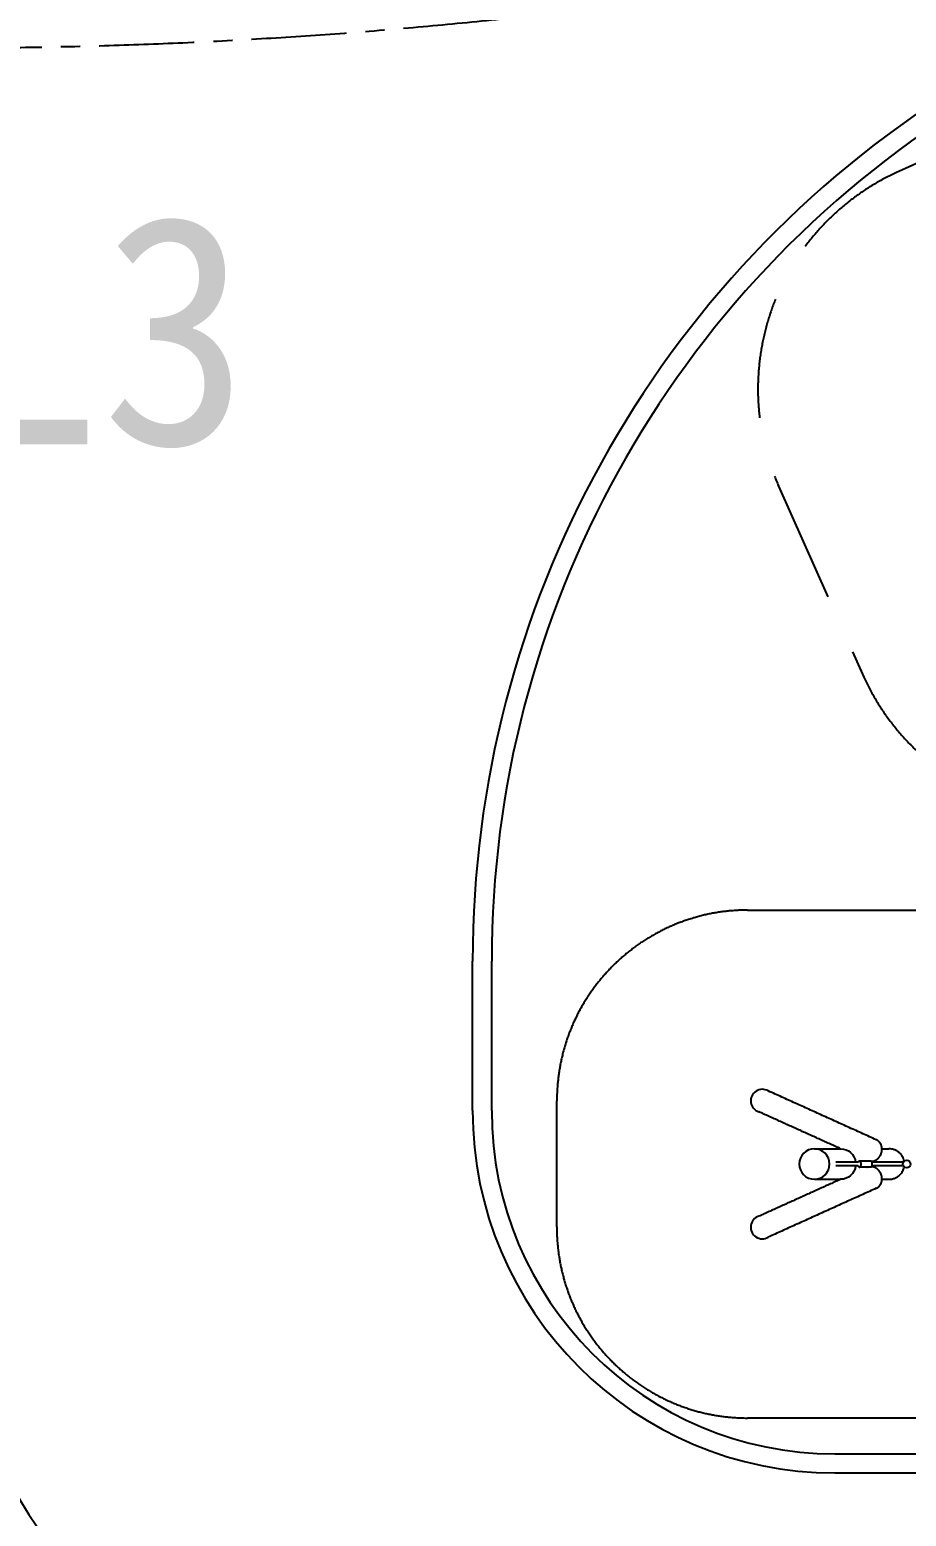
# Model space of a CAD drawing. Header units: millimetres. Extents: x 1145859089 to 1147511753, y -1047484727 to -1047247487.
# Drawn here: x 1146323191 to 1146327788, y -1047312026 to -1047304232 of the extents above; entities that cross this region are included whole.
import ezdxf
from ezdxf.enums import TextEntityAlignment as Align
from ezdxf.xclip import XClip

# ---------------------------------------------------------------- set-up
doc = ezdxf.new("R2010")
doc.units = ezdxf.units.MM
doc.header["$LTSCALE"] = 100
doc.header["$MEASUREMENT"] = 0
doc.header["$XCLIPFRAME"] = 2
for name, pattern in [('CENTERX2', [4, 2.5, -0.5, 0.5, -0.5]), ('단지배치도$0$DASHED2', [0.375, 0.25, -0.125]), ('단지배치도$0$HIDDEN', [9.525, 6.35, -3.175])]:
    doc.linetypes.add(name, pattern=pattern)
doc.layers.get('0').update_dxf_attribs({"linetype": 'CONTINUOUS'})
for name, color, linetype in [('L-지중매입', 3, 'CENTERX2'), ('TEXT', 7, 'CONTINUOUS'), ('XREF', 135, 'CONTINUOUS'), ('단지배치도$0$W240910', 135, 'CONTINUOUS')]:
    doc.layers.add(name, color=color, linetype=linetype)
doc.styles.add('돋움체', font='DotumChe.ttf')

# ---------------------------------------------------------------- blocks, each defined once
blk = doc.blocks.new('단지배치도$0$zw$9902')
at = {"layer": '단지배치도$0$W240910', "linetype": '단지배치도$0$HIDDEN'}
for p, q in [((61259.5, 67374.3), (59075, 66393.5)), ((58445.3, 64744.4), (58885, 63757.6))]:
    blk.add_line(p, q, dxfattribs=at)
at = {"layer": '단지배치도$0$W240910', "linetype": '단지배치도$0$DASHED2', "ltscale": 500}
for p, q in [((58282.3, 62521), (62738.7, 62521)), ((57281.7, 60859.7), (57282.3, 61521.8)), ((62739.2, 59858.1), (58281.7, 59858.1))]:
    blk.add_line(p, q, dxfattribs=at)
at = {"layer": '단지배치도$0$W240910'}
for p, q in [((56840.3, 61470, 0), (56840.3, 62253.7, 0)), ((56940.3, 61470, 0), (56940.3, 62253.7, 0)), ((58740.3, 59670, 0), (67770.2, 59670, 0)), ((58740.3, 59670, 0), (67770.2, 59670, 0)), ((58740.3, 59570, 0), (67770.2, 59570, 0)), ((58740.3, 59570, 0), (67770.2, 59570, 0))]:
    blk.add_line(p, q, dxfattribs=at)
blk.add_circle((59117.2, 61189.7), 20, dxfattribs=at)
for centre, radius, start, end in [((62240.3, 62253.7, 0), 5400, 64.15784, 180), ((62240.3, 62253.7, 0), 5300, 64.15784, 180), ((58360, 61521), 60.4, 59.00934, 252.36376), ((58740.3, 61470, 0), 1900, 180, 270), ((58740.3, 61470, 0), 1800, 180, 270), ((57040.1, 60970, 0), 6000, 180, 270), ((57040.1, 60970, 0), 3000, 180, 270), ((58359.5, 60858.1), 60.5, 107.08604, 301.54086)]:
    blk.add_arc(centre, radius, start, end, dxfattribs=at)
at = {"layer": '단지배치도$0$W240910', "linetype": '단지배치도$0$HIDDEN'}
for centre, start, end in [((59587, 65253.2), 114.17915, 204.02055), ((60026.8, 64266.4), 204.02055, 296.73821)]:
    blk.add_arc(centre, 1250, start, end, dxfattribs=at)
at = {"layer": '단지배치도$0$W240910', "linetype": '단지배치도$0$DASHED2', "ltscale": 500}
for centre, start, end in [((58282.3, 61521), 90, 179.95397), ((58281.7, 60858.1), 179.90795, 270)]:
    blk.add_arc(centre, 1000, start, end, dxfattribs=at)
at = {"layer": '단지배치도$0$W240910', "extrusion": (0, 0, -1)}
blk.add_ellipse((58633, 61189.7), major_axis=(0, -80), ratio=0.990728, dxfattribs=at)
for start_param, end_param in [(3.141593, 4.587008), (4.837649, 6.283185)]:
    blk.add_ellipse((58770.6, 61189.7), major_axis=(0, -80), ratio=0.990728, start_param=start_param, end_param=end_param, dxfattribs=at)
at = {"layer": '단지배치도$0$W240910'}
for points, degree in [([(58957.7, 61316.8), (58674.4, 61444.8), (58391.1, 61572.8)], 2), ([(58770.6, 61269.7), (58556.1, 61366.6), (58341.7, 61463.5)], 2), ([(58633.9, 61269.7), (58702.3, 61269.7), (58770.6, 61269.7)], 2), ([(58957.7, 61316.8), (58957.7, 61316.8), (58957.7, 61316.8), (58957.7, 61316.8)], 3), ([(58987.5, 61269.7), (59005.5, 61269.7), (59023.6, 61269.7)], 2), ([(58928.2, 61205.4), (58899, 61205.4), (58869.9, 61205.4)], 2), ([(58908.3, 61207.5), (58908.3, 61207.5), (58908.3, 61207.5), (58908.3, 61207.5)], 3), ([(59104.6, 61199.7), (59019.7, 61199.7), (58934.9, 61199.7)], 2), ([(58770.6, 61109.7), (58556.1, 61012.8), (58341.7, 60915.9)], 2), ([(58633.9, 61109.7), (58702.3, 61109.7), (58770.6, 61109.7)], 2), ([(58928.2, 61173.9), (58899, 61173.9), (58869.9, 61173.9)], 2), ([(58908.3, 61171.9), (58908.3, 61171.9), (58908.3, 61171.9), (58908.3, 61171.9)], 3), ([(59104.6, 61179.7), (59019.7, 61179.7), (58934.9, 61179.7)], 2), ([(58987.5, 61109.7), (59005.5, 61109.7), (59023.6, 61109.7)], 2), ([(58957.7, 61062.5), (58674.4, 60934.5), (58391.1, 60806.5)], 2), ([(58957.7, 61062.5), (58957.7, 61062.5), (58957.7, 61062.5), (58957.7, 61062.5)], 3)]:
    blk.add_open_spline(points, degree=degree, dxfattribs=at)
for points, weights, degree in [([(58967.3, 61311.1), (58964.3, 61313.3), (58961.1, 61315.3), (58957.7, 61316.8)], [1, 0.99543373429, 0.99543373429, 1], 3), ([(58975.3, 61303.2), (58972.9, 61306.1), (58970.3, 61308.7), (58967.3, 61311.1)], [1, 0.995664569223, 0.995664569223, 1], 3), ([(58981.1, 61294.4), (58979.5, 61297.5), (58977.5, 61300.5), (58975.3, 61303.2)], [1, 0.996604403934, 0.996604403934, 1], 3), ([(58985.1, 61284.6), (58984, 61288), (58982.7, 61291.3), (58981.1, 61294.4)], [1, 0.996941401508, 0.996941401508, 1], 3), ([(58986.4, 61279.3), (58986, 61281.1), (58985.6, 61282.9), (58985.1, 61284.6)], [1, 0.999279837265, 0.999279837265, 1], 3), ([(58985.9, 61252.8), (58986.6, 61256.2), (58987.2, 61259.7), (58987.4, 61263.2)], [1, 0.99786013728, 0.99786013728, 1], 3), ([(58987.2, 61274), (58987, 61275.8), (58986.7, 61277.6), (58986.4, 61279.3)], [1, 0.999316714028, 0.999316714028, 1], 3), ([(58987.4, 61263.2), (58987.6, 61266.8), (58987.6, 61270.4), (58987.2, 61274)], [1, 0.997540773469, 0.997540773469, 1], 3), ([(58908.3, 61207.5), (58910.1, 61206.7), (58911.9, 61206), (58913.7, 61205.4)], [1, 0.998763510025, 0.998763510025, 1], 3), ([(58932.4, 61203.4), (58936.5, 61203.7), (58940.5, 61204.7)], [1, 0.996993356695, 1], 2), ([(58940.5, 61204.7), (58943.1, 61205.3), (58945.6, 61206.2)], [1, 0.998797200158, 1], 2), ([(58945.6, 61206.2), (58948.1, 61207.1), (58950.6, 61208.2)], [1, 0.998860916765, 1], 2), ([(58950.6, 61208.2), (58955.5, 61210.5), (58959.9, 61213.6)], [1, 0.995873263469, 1], 2), ([(58959.9, 61213.6), (58964.3, 61216.8), (58968.2, 61220.6)], [1, 0.996241682525, 1], 2), ([(58968.2, 61220.6), (58972.4, 61224.9), (58975.7, 61229.8)], [1, 0.995915639509, 1], 2), ([(58975.7, 61229.8), (58979.1, 61234.7), (58981.6, 61240.2)], [1, 0.99607382945, 1], 2), ([(58981.6, 61240.2), (58983.4, 61244.2), (58984.9, 61248.5), (58985.9, 61252.8)], [1, 0.996734644554, 0.996734644554, 1], 3), ([(58913.7, 61173.9), (58911.9, 61173.4), (58910.1, 61172.7), (58908.3, 61171.9)], [1, 0.998764794324, 0.998764794324, 1], 3), ([(58940.5, 61174.7), (58936.5, 61175.6), (58932.4, 61176)], [1, 0.996993607208, 1], 2), ([(58945.6, 61173.1), (58943.1, 61174), (58940.5, 61174.7)], [1, 0.998797272911, 1], 2), ([(58950.6, 61171.1), (58948.1, 61172.2), (58945.6, 61173.1)], [1, 0.998860660752, 1], 2), ([(58959.9, 61165.7), (58955.5, 61168.9), (58950.6, 61171.1)], [1, 0.995873410159, 1], 2), ([(58968.2, 61158.7), (58964.3, 61162.6), (58959.9, 61165.7)], [1, 0.996241754717, 1], 2), ([(58975.7, 61149.6), (58972.4, 61154.5), (58968.2, 61158.7)], [1, 0.995915599837, 1], 2), ([(58981.6, 61139.2), (58979.1, 61144.6), (58975.7, 61149.6)], [1, 0.996073540534, 1], 2), ([(58985.9, 61126.6), (58984.9, 61130.9), (58983.4, 61135.1), (58981.6, 61139.2)], [1, 0.996738884873, 0.996738884873, 1], 3), ([(58985.1, 61094.8), (58986.1, 61098.2), (58986.8, 61101.7), (58987.2, 61105.3)], [1, 0.99724848535, 0.99724848535, 1], 3), ([(58986.8, 61121.4), (58986.6, 61123.1), (58986.3, 61124.8), (58985.9, 61126.6)], [1, 0.999471187403, 0.999471187403, 1], 3), ([(58987.4, 61116.2), (58987.3, 61117.9), (58987.1, 61119.6), (58986.8, 61121.4)], [1, 0.999456534757, 0.999456534757, 1], 3), ([(58987.2, 61105.3), (58987.6, 61108.9), (58987.6, 61112.5), (58987.4, 61116.2)], [1, 0.997495108204, 0.997495108204, 1], 3), ([(58957.7, 61062.5), (58959.6, 61063.4), (58961.4, 61064.4), (58963.2, 61065.5)], [1, 0.998569360765, 0.998569360765, 1], 3), ([(58963.2, 61065.5), (58965, 61066.6), (58966.7, 61067.8), (58968.3, 61069.1)], [1, 0.998593417182, 0.998593417182, 1], 3), ([(58968.3, 61069.1), (58969.6, 61070.2), (58970.8, 61071.3), (58972, 61072.4)], [1, 0.999139377852, 0.999139377852, 1], 3), ([(58972, 61072.4), (58973.2, 61073.6), (58974.3, 61074.9), (58975.3, 61076.2)], [1, 0.999167325665, 0.999167325665, 1], 3), ([(58975.3, 61076.2), (58977.5, 61078.9), (58979.5, 61081.8), (58981.1, 61084.9)], [1, 0.996606483443, 0.996606483443, 1], 3), ([(58981.1, 61084.9), (58982.7, 61088.1), (58984, 61091.4), (58985.1, 61094.8)], [1, 0.996939831548, 0.996939831548, 1], 3)]:
    blk.add_rational_spline(points, weights, degree=degree, dxfattribs=at)
for points, degree, knots in [([(59081.3, 61246.2), (59079.4, 61248.1), (59075.4, 61251.6), (59066.8, 61257.9), (59054.9, 61264.1), (59039.5, 61268.7), (59028.9, 61269.7), (59023.6, 61269.7)], 3, [48.162761, 48.162761, 48.162761, 48.162761, 56.150156, 64.137515, 80.111712, 96.083021, 112.054109, 112.054109, 112.054109, 112.054109]), ([(58863, 61199.6), (58847.9, 61199.6), (58832.9, 61199.6), (58789.2, 61199.6), (58745.5, 61199.6)], 2, [-30.132226, -30.132226, -30.132226, 0, 0, 87.365735, 87.365735, 87.365735]), ([(59103.8, 61204.5), (59103.4, 61206.4), (59102.5, 61210.3), (59100.1, 61218), (59096, 61227.1), (59089.5, 61237.3), (59084.2, 61243.4), (59081.3, 61246.2)], 3, [0, 0, 0, 0, 5.989994, 11.903178, 24.121747, 35.945424, 48.162761, 48.162761, 48.162761, 48.162761]), ([(58863, 61179.6), (58847.9, 61179.6), (58832.9, 61179.6), (58789.2, 61179.6), (58745.5, 61179.6)], 2, [-30.132226, -30.132226, -30.132226, 0, 0, 87.365735, 87.365735, 87.365735]), ([(59023.6, 61109.7), (59026.2, 61109.7), (59031.5, 61109.9), (59042.1, 61111.5), (59054.9, 61115.3), (59069.1, 61122.7), (59077.5, 61129.4), (59081.3, 61133.1)], 3, [0, 0, 0, 0, 7.98554, 15.971088, 31.942397, 47.916594, 63.891349, 63.891349, 63.891349, 63.891349]), ([(59081.3, 61133.1), (59082.8, 61134.6), (59085.6, 61137.5), (59090.6, 61143.8), (59096, 61152.2), (59100.9, 61163.2), (59103, 61171), (59103.8, 61174.9)], 3, [63.891349, 63.891349, 63.891349, 63.891349, 70.196928, 76.108685, 87.932362, 100.150931, 112.054109, 112.054109, 112.054109, 112.054109])]:
    blk.add_open_spline(points, degree=degree, knots=knots, dxfattribs=at)
for points, weights, knots in [([(58863, 61179.7), (58865.6, 61173.9), (58869.7, 61173.9), (58878.3, 61173.9), (58878.3, 61189.7), (58878.3, 61205.4), (58869.7, 61205.4), (58865.6, 61205.4), (58863, 61199.7)], [0.855539031483, 0.836500813784, 1, 0.707106781187, 1, 0.707106781187, 1, 0.836500813784, 0.855539031483], [6.939446, 6.939446, 6.939446, 15.707963, 15.707963, 31.415927, 31.415927, 47.12389, 47.12389, 55.892407, 55.892407, 55.892407]), ([(58928.2, 61173.9), (58936.8, 61173.9), (58936.8, 61189.7), (58936.8, 61205.4), (58928.2, 61205.4)], [1, 0.707106781187, 1, 0.707106781187, 1], [15.707963, 15.707963, 15.707963, 31.415927, 31.415927, 47.12389, 47.12389, 47.12389])]:
    blk.add_rational_spline(points, weights, degree=2, knots=knots, dxfattribs=at)
blk = doc.blocks.new('단지배치도')
blk.add_blockref('단지배치도$0$zw$9902', (141034.2, 142437.2))

msp = doc.modelspace()

# ---------------------------------------------------------------- linework, layer by layer
at = {"layer": 'L-지중매입', "ltscale": 2}
msp.add_arc((1146322780.537953, -1047276852.063607), 27475.211374, 268.2779232254, 295.7763913246, dxfattribs=at)

# ---------------------------------------------------------------- block references
at = {"layer": 'XREF'}
ref = msp.add_blockref('단지배치도', (1146127639.433663, -1047513806.462535), dxfattribs=at)
XClip(ref).set_block_clipping_path([(72982.4064819524, 34919.7593965298), (360382.4067475507, 255319.7593436697)])

# ---------------------------------------------------------------- texts
at = {"layer": 'TEXT', "style": '돋움체'}
msp.add_text('OL3', height=1200, dxfattribs=at).set_placement((1146322016.297779, -1047305806.356571), align=Align.MIDDLE_LEFT)

doc.saveas('drawing.dxf')
